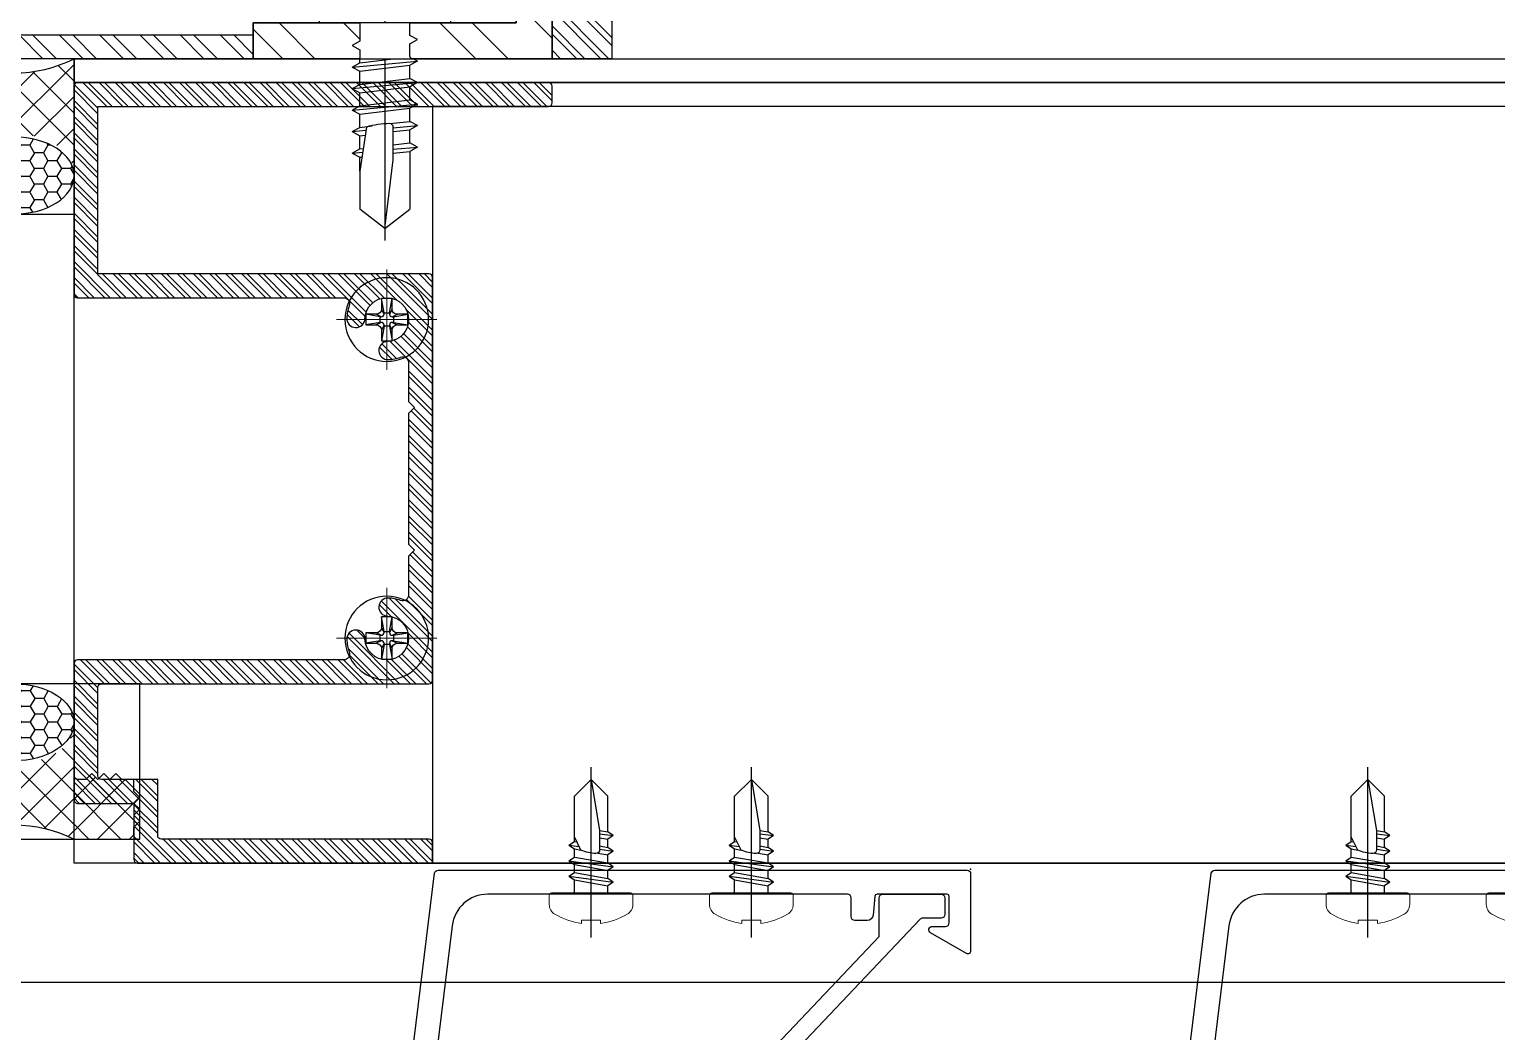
# Model space of a CAD drawing. Header units: millimetres. Extents: x -25371 to 2282244, y -90657 to 147824.
# Drawn here: x 1532550.9 to 1532673.7, y -5520.7 to -5436.8 of the extents above; entities that cross this region are included whole.
import ezdxf
from ezdxf.enums import TextEntityAlignment as Align

# ---------------------------------------------------------------- set-up
doc = ezdxf.new("R2010")
doc.units = ezdxf.units.MM
doc.set_wipeout_variables(frame=1)
doc.linetypes.add('CENTER', pattern=[50.800000000000004, 31.75, -6.35, 6.35, -6.35])
doc.linetypes.add('TA_GL_000.90000', pattern=[2.475, 0.9, -0.225, 0.225, -0.225, 0.9])
for name, color, linetype in [('000 - 0_SYM_DWG_GRIDLINE_MAIN_COLOR_251', 7, 'Continuous'), ('000 - 0_SYM_DWG_SLOPE-SYM_TEXT_COLOR_3', 7, 'Continuous'), ('000 - GRID', 7, 'CENTER'), ('000 - STRUCTURE_STEEL_ACCESORIES_MAIN_COLOR_2', 7, 'Continuous'), ('000 - STRUCTURE_STEEL_ACCESORIES_WIPEOUT_', 7, 'Continuous'), ('010 - ASPG_ACCESSORIES_HATCH_', 7, 'Continuous'), ('010 - ASPG_ACCESSORIES_MAIN_COLOR_1', 7, 'Continuous'), ('010 - ASPG_ACCESSORIES_SUB_COLOR_1', 7, 'Continuous'), ('010 - ASPG_ACCESSORIES_SUB_COLOR_2', 7, 'Continuous'), ('010 - ASPG_ACCESSORIES_SYMBOL_', 7, 'Continuous'), ('010 - ASPG_ACCESSORIES_WIPEOUT_', 7, 'Continuous'), ('010 - ASPG_EXTR_MAIN_COLOR_2', 7, 'Continuous'), ('010 - ASPG_FASTERN_MAIN_COLOR_1', 7, 'Continuous'), ('010 - ASPG_FRAMING_CUT_COLOR_4', 7, 'Continuous'), ('010 - ASPG_FRAMING_HATCH_', 7, 'Continuous'), ('010 - ASPG_FRAMING_MAIN_COLOR_2', 7, 'Continuous'), ('010 - ASPG_FRAMING_SUB_COLOR_2', 7, 'Continuous'), ('010 - ASPG_FRAMING_WIPEOUT_', 7, 'Continuous'), ('BOLT & SCREW', 7, 'Continuous')]:
    doc.layers.add(name, color=color, linetype=linetype)
doc.layers.add('010 - ASPG_EXTR_DEF_SUB', color=7, linetype='Continuous', plot=False)
doc.layers.add('010 - ASPG_FRAMING_DEF_SUB', color=7, linetype='Continuous', plot=False)
doc.layers.add('12-GRID', color=7, linetype='CENTER', lineweight=13)
doc.layers.add('SCREW', color=7, linetype='Continuous', lineweight=5)
doc.styles.add('Arial', font='arial.ttf', dxfattribs={"height": 299.9999999999999})
doc.styles.add('TA', font='', dxfattribs={"height": 4.5})
doc.styles.get('TA').set_extended_font_data('Cordia New')
pattern_1 = [(45, (68845973.91123614, -106253.6340706302), (-4.041115254481119, 4.041115254481119), []), (45, (68845976.60531414, -106253.6340706302), (-4.041115254481119, 4.041115254481119), [])]

# ---------------------------------------------------------------- blocks, each defined once
blk = doc.blocks.new('*U334')
at = {"layer": '000 - 0_SYM_DWG_GRIDLINE_MAIN_COLOR_251', "color": 7, "linetype": 'ByBlock', "ltscale": 5}
blk.add_line((2.000000000000002, 0), (-340.6666666666666, 1.914098104636336e-13), dxfattribs=at)
at = {"color": 7, "style": 'TA', "flags": 1}
blk.add_attdef('LOCATION', (5.999999999999999, -6.000000000000001), '', height=4.5, rotation=270, dxfattribs=at)
at = {"layer": '000 - 0_SYM_DWG_SLOPE-SYM_TEXT_COLOR_3', "color": 7, "style": 'Arial'}
blk.add_attdef('GRID-HEAD', text='', height=4.000000000000002, rotation=359.9999999999828, dxfattribs=at).set_placement((21.7360724679965, -8.620654419712615e-14), align=Align.MIDDLE_CENTER)
blk = doc.blocks.new('C-1-VS01_REV00_20260615-121114_LOPF_DIMS')
at = {"layer": '000 - GRID', "color": 7, "linetype": 'TA_GL_000.90000', "xscale": 75, "yscale": 75, "zscale": 75}
blk.add_blockref('*U334', (13000, 3299.999232502909), dxfattribs=at)
blk = doc.blocks.new('*U2483')
at = {"layer": '12-GRID', "color": 7, "linetype": 'CENTER'}
for p, q in [((5.684341886080801e-14, -6.200000000000029), (5.684341886080801e-14, 2.200000000000029)), ((-4.199999999999973, -2), (4.200000000000085, -2))]:
    blk.add_line(p, q, dxfattribs=at)
at = {"layer": 'BOLT & SCREW', "color": 7}
for p, q in [((-0.2288719817826677, -1.446462371730204), (-0.4418749999998197, -0.2325000000002947)), ((-0.2288719817826677, -1.542256036434869), (-0.4418749999998197, -1.116250000000048)), ((0.2288719817822642, -1.446462371730562), (0.4418749999996946, -0.2324999999999764)), ((0.2288719817822642, -1.542256036434869), (0.4418749999996946, -1.116250000000048)), ((-0.553537628269381, -1.771128018217196), (-1.767499999999847, -1.558125000000442)), ((-0.553537628269381, -2.228871981782805), (-1.767500000000483, -2.441875000000354)), ((-0.4577439635652332, -1.771128018217196), (-0.8837500000000146, -1.558125000000442)), ((-0.4577439635652332, -2.228871981782805), (-0.8837500000000146, -2.441875000000354)), ((0.4577439635647103, -1.771128018217196), (0.8837499999994917, -1.558125000000442)), ((0.4577439635647103, -2.228871981782805), (0.8837500000001283, -2.441874999999877)), ((0.5535376282692559, -1.771128018217196), (1.767500000000001, -1.558125000000124)), ((0.5535376282692559, -2.228871981782805), (1.767500000000001, -2.441874999999877)), ((-0.2288719817826677, -2.457743963565131), (-0.4418749999998197, -2.883750000000271)), ((-0.2288719817821107, -2.553537628269438), (-0.4418749999998197, -3.767500000000023)), ((0.4418749999996946, -2.883750000000271), (0.2288719817829008, -2.457743963565131)), ((0.2288719817829008, -2.553537628269438), (0.4418749999999732, -3.767500000000023))]:
    blk.add_line(p, q, dxfattribs=at)
for points in [[(-1.767500000000006, -1.558125000000442), (-0.8837500000001342, -1.558125000000442, 0.4142135623730394), (-0.4418749999998197, -1.116250000000048), (-0.4418749999998197, -0.2325000000002947), (0.4418749999996946, -0.2324999999999764), (0.4418749999996946, -1.116250000000048, 0.4142135623731505), (0.8837500000000089, -1.558125000000442), (1.76750000000012, -1.558125000000124), (1.76750000000012, -2.441874999999877), (0.8837500000000089, -2.441874999999877, 0.414213562373095), (0.4418749999996946, -2.883750000000271), (0.4418749999999732, -3.767500000000023), (-0.4418749999998197, -3.767500000000023), (-0.4418749999998197, -2.883750000000271, 0.4142135623730397), (-0.8837500000001342, -2.441875000000354), (-1.767500000000483, -2.441875000000354)], [(0.2288719817829008, -2.457743963565131, -0.414213562373095), (0.4577439635645909, -2.228871981782805), (0.5535376282692559, -2.228871981782805), (0.5535376282692559, -1.771128018217196), (0.4577439635645909, -1.771128018217196, -0.4142135623730951), (0.228871981782105, -1.542256036434869), (0.228871981782105, -1.446462371730562), (-0.2288719817826677, -1.446462371730204), (-0.2288719817826677, -1.542256036434869, -0.4142135623730951), (-0.4577439635649944, -1.771128018217196), (-0.553537628269381, -1.771128018217196), (-0.553537628269381, -2.228871981782805), (-0.4577439635649944, -2.228871981782805, -0.4142135623730951), (-0.2288719817826677, -2.457743963565131), (-0.2288719817822698, -2.553537628269438), (0.2288719817829008, -2.553537628269438)]]:
    blk.add_lwpolyline(points, format="xyb", close=True, dxfattribs=at)
blk.add_circle((5.684341886080801e-14, -2), 3.5, dxfattribs=at)
blk = doc.blocks.new('000_ASPG_TYP_FILES_20260218-010703_FRAME_EXTR_')
at = {"layer": '010 - ASPG_FRAMING_HATCH_'}
h = blk.add_hatch(dxfattribs=at)
h.set_pattern_fill('ANSI32', scale=0.1, angle=180)
h.set_pattern_definition([(225, (0, 0), (0.6735192090801866, -0.6735192090801868), []), (225, (-0.4490130000000001, 5.498823332255506e-17), (0.6735192090801866, -0.6735192090801868), [])])
edge = h.paths.add_edge_path()
edge.add_line((1.999999996740371, 15.99999999965075), (1.999999996740371, 1.999999999941792))
edge.add_line((1.999999996740371, 1.999999999941792), (39.69999999750871, 1.999999999941792))
edge.add_arc((39.69999999730499, 1.700000000040752), 0.2999999999010399, -3.891028654834372e-08, 89.99999996109239, ccw=False)
edge.add_line((39.99999999720603, 1.699999999837019), (39.99999999720603, 0.2999999996973202))
edge.add_arc((39.69999999750872, 0.2999999996973131), 0.2999999996973131, -90.00000000000142, 1.4210854715202004e-12, ccw=False)
edge.add_line((39.69999999750871, 0), (0.2999999996973202, 0))
edge.add_arc((0.2999999996973273, 0.2999999996973273), 0.2999999996973273, 180.0000000000013, 269.99999999999864, ccw=False)
edge.add_line((0, 0.2999999996973202), (0, 17.69999999989523))
edge.add_arc((0.2999999999301508, 17.70000000012806), 0.2999999999301508, 90.00000004446741, 180.0000000444674, ccw=False)
edge.add_line((0.2999999996973202, 18.00000000005821), (22.5570233851904, 18.00000000005821))
edge.add_arc((22.5570233856712, 18.50000000026317), 0.5000000002049632, 269.9999999449049, 380.2095453190142)
edge.add_arc((26.1699999981368, 19.82999999686102), 3.349999998908497, 182.0637942974167, 200.2095453254992, ccw=False)
edge.add_arc((23.58168000320438, 19.73672835517209), 0.7599999998138507, 2.0637943418387863, 182.0637943418388, ccw=False)
edge.add_arc((26.16999999910358, 19.82999999939922), 1.830000000338361, 182.0637943388468, 447.9362056470717)
edge.add_arc((26.263271644013, 22.41831999551505), 0.7600000000549151, 87.93620564125177, 267.9362056412518, ccw=False)
edge.add_arc((26.16999999863267, 19.8300000075356), 3.349999992334041, 69.79045460402187, 87.9362056313708, ccw=False)
edge.add_arc((27.49999999788272, 23.44297661244421), 0.5000000006038865, 249.7904545688332, 359.9999999442181)
edge.add_line((27.9999999984866, 23.44297661195742), (27.9999999984866, 26.67999999993481))
edge.add_line((27.9999999984866, 26.67999999993481), (28.49999999674037, 27.17999999958556))
edge.add_line((28.49999999674037, 27.17999999958556), (27.9999999984866, 27.67999999970198))
edge.add_line((27.9999999984866, 27.67999999970198), (27.9999999984866, 38.61999999982072))
edge.add_line((27.9999999984866, 38.61999999982072), (28.49999999674037, 39.11999999993714))
edge.add_line((28.49999999674037, 39.11999999993714), (27.9999999984866, 39.62000000005355))
edge.add_line((27.9999999984866, 39.62000000005355), (27.9999999984866, 42.85702338756528))
edge.add_arc((27.49999999787862, 42.85702338707262), 0.5000000006079759, 5.645408219420843e-08, 110.2095454304945)
edge.add_arc((26.16999999884449, 46.46999999186602), 3.349999992147246, 272.0637943651193, 290.20954539329375, ccw=False)
edge.add_arc((26.263271644013, 43.88168000403675), 0.7600000000258301, 92.06379435882718, 272.0637943588272, ccw=False)
edge.add_arc((26.16999999910502, 46.47000000012492), 1.830000000339747, 272.0637943528818, 537.9362056611998)
edge.add_arc((23.58168000320438, 46.56327164435061), 0.7599999998138507, 177.9362056581612, 357.9362056581612, ccw=False)
edge.add_arc((26.16999999825318, 46.47000000263876), 3.349999999025627, 159.7904546748206, 177.9362057022633, ccw=False)
edge.add_arc((22.55702338551316, 47.7999999994954), 0.500000000434755, 339.790454661877, 450.0000000369852)
edge.add_line((22.5570233851904, 48.29999999993015), (0.2999999996973202, 48.29999999993015))
edge.add_arc((0.2999999996973095, 48.59999999962746), 0.2999999996973131, 179.9999999999987, 270.00000000000205, ccw=False)
edge.add_line((0, 48.59999999962747), (0, 59.99999999994179))
edge.add_arc((0.2999999996973202, 59.99999999994179), 0.2999999996973202, 90, 180, ccw=False)
edge.add_line((0.2999999996973202, 60.29999999963911), (4.999999997438863, 60.29999999963911))
edge.add_line((4.999999997438863, 60.29999999963911), (4.999999997438863, 64.99999999959255))
edge.add_arc((5.299999997369017, 64.99999999982538), 0.2999999999301544, 90.0000000444681, 180.0000000444674, ccw=False)
edge.add_line((5.299999997136183, 65.29999999975553), (29.99999999883585, 65.29999999975553))
edge.add_line((29.99999999883585, 65.29999999975553), (29.99999999883585, 63.59999999997672))
edge.add_arc((29.69999999890567, 63.59999999974391), 0.2999999999301721, -89.99999995552861, 4.4463320136856055e-08, ccw=False)
edge.add_line((29.69999999913853, 63.29999999981374), (7.299999997485429, 63.29999999981374))
edge.add_arc((7.29999999771826, 62.99999999988358), 0.2999999999301508, 90.00000004446738, 180.0000000444674)
edge.add_line((6.999999997788109, 62.99999999965075), (6.999999997788109, 58.29999999969732))
edge.add_line((6.999999997788109, 58.29999999969732), (2.300000000162981, 58.29999999969732))
edge.add_arc((2.299999998300336, 57.99999999813735), 0.3000000015599653, 89.99999964426098, 179.999999644261)
edge.add_line((1.999999996740371, 58), (1.999999996740371, 50.60000000003492))
edge.add_arc((2.299999998533172, 50.60000000166475), 0.3000000017928013, 180.000000311273, 270.0000003112706)
edge.add_line((2.300000000162981, 50.29999999987194), (29.69999999913853, 50.29999999987194))
edge.add_arc((29.6999999989348, 49.9999999999709), 0.299999999901047, -3.890897914970992e-08, 89.99999996109108, ccw=False)
edge.add_line((29.99999999883585, 49.99999999976717), (29.99999999883585, 26.67999999993481))
edge.add_line((29.99999999883585, 26.67999999993481), (29.99999999883585, 16.29999999981374))
edge.add_arc((29.6999999989057, 16.2999999995809), 0.2999999999301508, -89.99999995553259, 4.446741286301403e-08, ccw=False)
edge.add_line((29.69999999913853, 15.99999999965075), (1.999999996740371, 15.99999999965075))
at = {"layer": '010 - ASPG_FRAMING_CUT_COLOR_4', "color": 7}
blk.add_lwpolyline([(1.999999996740371, 15.99999999965075), (1.999999996740371, 1.999999999941792), (39.69999999750871, 1.999999999941792, -0.4142135623731089), (39.99999999720603, 1.699999999837019), (39.99999999720603, 0.2999999996973202, -0.4142135623731089), (39.69999999750871, 0), (0.2999999996973202, 0, -0.4142135623730811), (0, 0.2999999996973202), (0, 17.69999999989523, -0.4142135623730951), (0.2999999996973202, 18.00000000005821), (22.5570233851904, 18.00000000005821, 0.5217296884731124), (23.02624112786725, 18.67272727261297, -0.07934163687482358), (22.82217297761235, 19.70935906958766, -1), (24.34118702879641, 19.76409764075652, 2.296345716993233), (26.23590235819574, 21.65881296969019, -1), (26.29064092983026, 23.17782702133991, -0.0793416368716021), (27.32727272447664, 22.9737588702119, 0.5217296884801942), (27.9999999984866, 23.44297661195742), (27.9999999984866, 26.67999999993481), (28.49999999674037, 27.17999999958556), (27.9999999984866, 27.67999999970198), (27.9999999984866, 38.61999999982072), (28.49999999674037, 39.11999999993714), (27.9999999984866, 39.62000000005355), (27.9999999984866, 42.85702338756528, 0.5217296884727316), (27.32727272447664, 43.3262411293108, -0.07934163687522733), (26.29064092983026, 43.122172978241, -1), (26.23590235819574, 44.64118702983251, 2.296345716995783), (24.34118702879641, 46.53590235876618, -1), (22.82217297761235, 46.59064092993503, -0.07934163687201433), (23.02624112786725, 47.62727272690972, 0.5217296884786579), (22.5570233851904, 48.29999999993015), (0.2999999996973202, 48.29999999993015, -0.4142135623731158), (0, 48.59999999962747), (0, 59.99999999994179, -0.414213562373095), (0.2999999996973202, 60.29999999963911), (4.999999997438863, 60.29999999963911), (4.999999997438863, 64.99999999959255, -0.4142135623730879), (5.299999997136183, 65.29999999975553), (29.99999999883585, 65.29999999975553), (29.99999999883585, 63.59999999997672, -0.4142135623730533), (29.69999999913853, 63.29999999981374), (7.299999997485429, 63.29999999981374, 0.4142135623730949), (6.999999997788109, 62.99999999965075), (6.999999997788109, 58.29999999969732), (2.300000000162981, 58.29999999969732, 0.4142135623730948), (1.999999996740371, 58), (1.999999996740371, 50.60000000003492, 0.4142135623730845), (2.300000000162981, 50.29999999987194), (29.69999999913853, 50.29999999987194, -0.4142135623730951), (29.99999999883585, 49.99999999976717), (29.99999999883585, 26.67999999993481), (29.99999999883585, 16.29999999981374, -0.4142135623730951), (29.69999999913853, 15.99999999965075)], format="xyb", close=True, dxfattribs=at)
at = {"color": 7}
for p in [(26.16999999736436, 48.46999999973923), (26.16999999736436, 21.82999999966705)]:
    blk.add_blockref('*U2483', p, dxfattribs=at)
blk = doc.blocks.new('000_ASPG_TYP_FILES_FRAMING_EXTR_BREAKLINE_TYPE_2')
at = {"layer": '010 - ASPG_FRAMING_HATCH_', "transparency": 33554585}
h = blk.add_hatch(dxfattribs=at)
h.set_pattern_fill('ANSI32', scale=0.25)
h.set_pattern_definition([(45, (0, 0), (-1.683798022700467, 1.683798022700467), []), (45, (1.1225325, 0), (-1.683798022700467, 1.683798022700467), [])])
h.paths.add_polyline_path([(131.0000000002328, 91.00000000058208, 0.4142135623730951), (132.0000000003492, 90.00000000046566), (140.0000000002328, 90.00000000046566, 0.4142135623730951), (141.0000000002328, 91.00000000046566), (141.0000000002328, 100.0000000004657), (2.000000000465661, 100.0000000004657), (2.000000000465661, 125.0000000004657), (4.656612873077393e-10, 125.0000000004657), (4.656612873077393e-10, 99.00000000046566, 0.4142135623730951), (1.000000000465661, 98.00000000046566), (63.00000000023283, 98.00000000046566, -0.414213562373093), (64.00000000023283, 97.00000000046566), (64.00000000023277, 3, -0.4142135623730951), (63.00000000023277, 2), (4.655476004700176e-10, 2), (-5.684341886080801e-14, 0), (141.0000000002328, -6.05359673500061e-09), (141.0000000002328, 8.99999999650754, 0.4142135623730951), (140.0000000002328, 9.99999999650754), (132.0000000003492, 9.99999999650754, 0.4142135623730951), (131.0000000002328, 8.999999996391125), (131.0000000002328, 3, -0.4142135623730951), (130.0000000002328, 2), (67.00000000034919, 2, -0.4142135623730951), (66.00000000023277, 3.000000000116415), (66.00000000023283, 97.00000000034925, -0.4142135623730951), (67.00000000034925, 98.00000000046566), (130.0000000002328, 98.00000000046566, -0.414213562373095), (131.0000000002328, 97.00000000046566)])
h.paths.add_polyline_path([(133.0000000002328, 92.00000000372529), (133.0000000002328, 98.00000000046566), (139.0000000004657, 98.00000000046566), (139.0000000004657, 92.00000000372529)], flags=16)
h.paths.add_polyline_path([(133.0000000002328, 7.999999996740371), (139.0000000004656, 7.999999996740371), (139.0000000004656, 2), (133.0000000002328, 2)], flags=16)
at = {"layer": '010 - ASPG_FRAMING_HATCH_'}
h = blk.add_hatch(dxfattribs=at)
h.set_pattern_fill('ANSI37', scale=0.5954980955866349, angle=-90.00000000000001)
h.set_pattern_definition([(314.9999999999999, (1257419.492862034, -519971.6224064051), (1.336931354494228, 1.336931354494224), []), (44.99999999999984, (1257419.492862034, -519971.6224064051), (-1.336931354494223, 1.336931354494228), [])])
edge = h.paths.add_edge_path()
edge.add_ellipse((57.77220869682924, 105.0000000013979), major_axis=(-3.509070088518285e-14, -4.999999999272404), ratio=0.6444816938462435, start_angle=0, end_angle=180)
edge.add_line((57.7722086968293, 110.0000000004666), (62.00000000013239, 110.0000000004666))
edge.add_arc((62.00000000012511, 110.3000000005204), 0.3000000000538421, -89.99999999861039, -1.389609784768862e-09)
edge.add_line((62.30000000017895, 110.3000000005131), (62.30000000017895, 111.0000000004666))
edge.add_line((62.30000000017895, 111.0000000004666), (61.80000000017895, 111.5000000006994))
edge.add_line((61.80000000017895, 111.5000000006994), (62.30000000017895, 112.0000000004666))
edge.add_line((62.3000000001789, 112.0000000004666), (61.8000000001789, 112.5000000006994))
edge.add_line((61.8000000001789, 112.5000000006994), (62.3000000001789, 113.0000000004666))
edge.add_line((62.3000000001789, 113.0000000004666), (61.8000000001789, 113.5000000004666))
edge.add_line((61.8000000001789, 113.5000000004666), (62.3000000001789, 114.0000000004666))
edge.add_line((62.3000000001789, 114.0000000004666), (62.3000000001789, 115.0000000004666))
edge.add_line((62.3000000001789, 115.0000000004666), (63.30000000006248, 115.0000000004666))
edge.add_line((63.30000000006248, 115.0000000004666), (63.80000000006248, 115.5000000004666))
edge.add_line((63.80000000006248, 115.5000000004666), (64.30000000006248, 115.0000000004666))
edge.add_line((64.30000000006248, 115.0000000004666), (64.80000000006248, 115.5000000004666))
edge.add_line((64.80000000006248, 115.5000000004666), (65.30000000006248, 115.0000000004666))
edge.add_line((65.30000000006248, 115.0000000004666), (65.80000000006248, 115.5000000004666))
edge.add_line((65.80000000006248, 115.5000000004666), (66.3000000001789, 115.0000000004666))
edge.add_line((66.3000000001789, 115.0000000004666), (67.00000000013233, 115.0000000004666))
edge.add_arc((67.00000000009595, 115.3000000004331), 0.2999999999665306, -89.99999999305201, 1.528565674358258e-08)
edge.add_line((67.30000000006248, 115.3000000005131), (67.30017822621585, 110.0000000004666))
edge.add_arc((77.20009572428614, 105.0000000011651), 11.09091368921486, 153.2037265686182, 206.7962734313818)
edge.add_line((67.30017822621585, 100.0000000018636), (57.77220869682924, 100.0000000018636))
h = blk.add_hatch(dxfattribs=at)
h.set_pattern_fill('ANSI37', scale=0.5954980955866349, angle=-90.00000000000001)
h.set_pattern_definition([(314.9999999999999, (1257419.192862035, -519973.9224064052), (1.336931354494228, 1.336931354494224), []), (44.99999999999984, (1257419.192862035, -519973.9224064052), (-1.336931354494223, 1.336931354494228), [])])
edge = h.paths.add_edge_path()
edge.add_ellipse((11.52796953045714, 105.0000000013979), major_axis=(-3.510345640540481e-14, -4.999999999272404), ratio=0.6444816938462435, start_angle=180, end_angle=360, ccw=False)
edge.add_line((11.52796953045714, 110.0000000004666), (2.000000001098726, 110.0000000004666))
edge.add_arc((-7.899917496811156, 105.0000000013979), 11.09091368915029, -26.79627343179601, 26.796273430967574, ccw=False)
edge.add_line((2.000000001070532, 100.0000000018636), (11.52796953042895, 100.0000000018636))
h = blk.add_hatch(dxfattribs=at)
h.set_pattern_fill('HONEY', scale=0.238199238234654, angle=-90.00000000000001)
h.set_pattern_definition([(270, (1257419.442484037, -519993.9224064052), (0.6549599250656583, -1.134423872092541), [0.7562825813950264, -1.512565162790053]), (29.99999999999978, (1257419.442484037, -519993.9224064052), (0.6549599293588203, 1.134423869613882), [0.7562825813950257, -1.512565162790051]), (329.9999999999998, (1257419.442484037, -519993.9224064052), (1.309919854424478, -2.478657937293614e-09), [-1.512565162790051, 0.7562825813950254])])
edge = h.paths.add_edge_path()
edge.add_ellipse((11.77759153230824, 105.0000000014043), major_axis=(-3.509070088518285e-14, -4.999999999272404), ratio=0.6444816938462435, start_angle=0, end_angle=360, ccw=False)
h = blk.add_hatch(dxfattribs=at)
h.set_pattern_fill('HONEY', scale=0.238199238234654, angle=-90.00000000000001)
h.set_pattern_definition([(270, (1257419.243240032, -519991.6224064051), (0.6549599250656583, -1.134423872092541), [0.7562825813950264, -1.512565162790053]), (29.99999999999978, (1257419.243240032, -519991.6224064051), (0.6549599293588203, 1.134423869613882), [0.7562825813950257, -1.512565162790051]), (329.9999999999998, (1257419.243240032, -519991.6224064051), (1.309919854424478, -2.478657937293614e-09), [-1.512565162790051, 0.7562825813950254])])
edge = h.paths.add_edge_path()
edge.add_ellipse((57.5225866949782, 105.0000000013979), major_axis=(-3.509070088518285e-14, -4.999999999272404), ratio=0.6444816938462435, start_angle=0, end_angle=360)
at = {"layer": '010 - ASPG_FRAMING_CUT_COLOR_4', "color": 7}
blk.add_lwpolyline([(4.656612873077393e-10, 99.00000000046566), (4.656612873077393e-10, 125.0000000004657), (2.000000000465661, 125.0000000004657), (2.000000000465661, 100.0000000004657)], dxfattribs=at)
at = {"layer": '010 - ASPG_FRAMING_DEF_SUB', "color": 7, "transparency": 33554457}
for points in [[(54.30017822621591, 100.0000000018636), (67.30017822621585, 100.0000000018636), (67.30017822621585, 115.5000000004666), (54.30017822621585, 115.5000000004666)], [(2.000000001070532, 100.0000000018636), (15.00000000107053, 100.0000000018699), (15.00000000107053, 110.0000000006767), (2.000000001070532, 110.0000000006703)]]:
    blk.add_lwpolyline(points, close=True, dxfattribs=at)
at = {"layer": '010 - ASPG_FRAMING_SUB_COLOR_2', "color": 7}
for points in [[(57.5225866949782, 100.0000000018636), (67.30017822621585, 100.0000000018636, -0.2381992382621886), (67.30017822621585, 110.0000000004666), (67.30000000006248, 115.3000000005131, -0.4142135624157165), (67.00000000013233, 115.0000000004666), (66.3000000001789, 115.0000000004666), (65.80000000006248, 115.5000000004666), (65.30000000006248, 115.0000000004666), (64.80000000006248, 115.5000000004666), (64.30000000006248, 115.0000000004666), (63.80000000006248, 115.5000000004666), (63.30000000006248, 115.0000000004666), (62.3000000001789, 115.0000000004666), (62.3000000001789, 114.0000000004666), (61.8000000001789, 113.5000000004666), (62.3000000001789, 113.0000000004666), (61.8000000001789, 112.5000000006994), (62.3000000001789, 112.0000000004666), (61.80000000017895, 111.5000000006994), (62.30000000017895, 111.0000000004666), (62.30000000017895, 110.3000000005131, -0.414213562358888), (62.00000000013239, 110.0000000004666), (57.5225866949782, 110.0000000004666)], [(11.77759153219182, 100.0000000018699), (2.000000001070532, 100.0000000018636, 0.2381992382621886), (2.000000001070532, 110.0000000004666), (11.77759153219182, 110.0000000004729)]]:
    blk.add_lwpolyline(points, format="xyb", dxfattribs=at)
at = {"layer": '010 - ASPG_FRAMING_SUB_COLOR_2', "color": 7, "extrusion": (0, 0, -1)}
blk.add_ellipse((11.77759153230824, 105.0000000014043), major_axis=(-3.509070088518285e-14, -4.999999999272404), ratio=0.6444816938462435, dxfattribs=at)
at = {"layer": '010 - ASPG_FRAMING_SUB_COLOR_2', "color": 7}
blk.add_ellipse((57.5225866949782, 105.0000000013979), major_axis=(-3.509070088518285e-14, -4.999999999272404), ratio=0.6444816938462435, dxfattribs=at)
blk = doc.blocks.new('PZG35-9D5')
at = {"layer": '010 - ASPG_FASTERN_MAIN_COLOR_1', "color": 7}
for p, q in [((1.4210854715202e-14, 3.733653355866409), (1.4210854715202e-14, -10.53404386090006)), ((-1.399999999999963, 2.842170943040401e-14), (-1.399999999999963, -1.090192378864657)), ((1.399999999999991, 0), (1.399999999999991, -0.5901923788647139)), ((-1.850000000000009, -1.399999999999977), (1.850000000000037, -0.8999999999999773)), ((-1.850000000000009, -1.399999999999977), (-1.399999999999963, -1.090192378864685)), ((-1.399999999999963, -1.090192378864685), (1.399999999999991, -0.5901923788646855)), ((-1.399999999999963, -1.709807621135297), (1.399999999999991, -1.209807621135297)), ((1.850000000000037, -0.8999999999999773), (1.399999999999991, -0.5901923788646855)), ((1.850000000000037, -0.8999999999999773), (1.399999999999991, -1.209807621135297)), ((1.399999999999991, -1.209807621135269), (1.399999999999991, -1.890192378864725)), ((-1.850000000000009, -1.399999999999977), (-1.399999999999963, -1.709807621135297)), ((-1.850000000000009, -2.699999999999989), (1.850000000000037, -2.199999999999989)), ((-1.850000000000009, -2.699999999999989), (-1.399999999999963, -2.390192378864697)), ((-1.399999999999963, -1.709807621135269), (-1.399999999999963, -2.390192378864697)), ((-1.399999999999963, -2.390192378864697), (1.399999999999991, -1.890192378864697)), ((1.850000000000037, -2.199999999999989), (1.399999999999991, -1.890192378864697)), ((1.850000000000037, -2.199999999999989), (1.399999999999991, -2.509807621135309)), ((-1.850000000000009, -2.699999999999989), (-1.399999999999963, -3.009807621135309)), ((-1.399999999999963, -3.009807621135309), (1.399999999999991, -2.509807621135309)), ((-1.399999999999963, -3.009807621135309), (-1.399999999999963, -3.690192378864708)), ((-1.399999999999963, -3.690192378864708), (-0.8446989986695002, -3.591031485769975)), ((0.5619885887190463, -3.339837273736322), (1.399999999999991, -3.190192378864708)), ((0.7141825614195483, -3.653488843051434), (1.850000000000037, -3.5)), ((1.399999999999991, -2.50980762113528), (1.399999999999991, -3.190192378864708)), ((1.850000000000037, -3.5), (1.399999999999991, -3.190192378864708)), ((1.850000000000037, -3.5), (1.399999999999991, -3.80980762113532)), ((-1.850000000000009, -4), (-1.399999999999963, -3.690192378864708)), ((-1.850000000000009, -4), (-0.9911470940920566, -3.883938796498938)), ((-1.850000000000009, -4), (-1.399999999999963, -4.30980762113532)), ((-1.399999999999963, -4.30980762113532), (-1.184865735341859, -4.271390788160659)), ((-1.399999999999963, -4.309807621135349), (-1.399999999999963, -8.099999999999966)), ((0.7141825614195483, -3.932275020881832), (1.399999999999991, -3.80980762113532)), ((0.7141825614195483, -4.612659778611231), (1.399999999999991, -4.49019237886472)), ((0.7141825614195483, -4.953488843051389), (1.850000000000037, -4.800000000000011)), ((1.399999999999991, -3.809807621135349), (1.399999999999991, -4.490192378864691)), ((1.850000000000037, -4.800000000000011), (1.399999999999991, -4.49019237886472)), ((1.850000000000037, -4.800000000000011), (1.399999999999991, -5.109807621135332)), ((0.7141825614195483, -5.232275020881843), (1.399999999999991, -5.109807621135332)), ((1.399999999999991, -5.109807621135332), (1.399999999999991, -8.099999999999966)), ((1.4210854715202e-14, -9.5), (-1.399999999999963, -8.099999999999966)), ((1.4210854715202e-14, -9.5), (1.399999999999991, -8.099999999999966))]:
    blk.add_line(p, q, dxfattribs=at)
blk.add_lwpolyline([(1.4210854715202e-14, -9.5), (0.7141825614195483, -5.232275020881843), (0.7141825614195483, -3.600899293750615, 0.4176573264866609), (0.4106596181599826, -3.300919979679151, 0.1081021898226624), (-0.8446989986694433, -3.591031485769975), (-1.399999999999991, -4.701675652739141)], format="xyb", dxfattribs=at)
blk = doc.blocks.new('*U2484')
at = {"layer": 'SCREW', "color": 7}
blk.add_lwpolyline([(3.026373332565058, 1.780836269555209, 0.09905967801670053), (0.7999999999999687, 2.546427498927414), (0.7999999999999687, 2.274284095813357), (-0.800000000000054, 2.274284095813357), (-0.800000000000054, 2.546427498927414, 0.09905967801670058), (-3.026373332565143, 1.780836269555209, 0.2665876613401604), (-3.500000000000043, 0.9556546004010897), (-3.500000000000043, 0.1999999999999886, 0.4142135623730938), (-3.300000000000054, 0), (3.299999999999997, 0, 0.4142135623731049), (3.499999999999986, 0.1999999999999886), (3.499999999999957, 0.9556546004010897, 0.2665876613401604)], format="xyb", close=True, dxfattribs=at)
blk.add_blockref('PZG35-9D5', (-1.4210854715202e-14, 0), dxfattribs=at)
blk = doc.blocks.new('*U2491')
at = {"color": 7}
blk.add_point((0, 0), dxfattribs=at)
at = {"layer": '010 - ASPG_ACCESSORIES_MAIN_COLOR_1', "color": 7}
blk.add_lwpolyline([(9.938031048281118, -42.27776159492242), (4.866356541635469, -0.8481197821154633, 0.3641755342157969), (4.570876519894227, -0.5999999995172398), (-39.69999999902211, -0.5999999995172398, 0.4142135623731156), (-39.99999999883585, -0.8999999995638059), (-39.99999999883585, -7.366962144914214, 0.5773502691897371), (-39.65044321701862, -7.568778847059366), (-36.64260295056738, -5.832201459393036, 0.7673269879794871), (-36.78520590183325, -5.299999999645297), (-37.89999999874271, -5.299999999645297, -0.4142135623735732), (-38.19999999902211, -4.999999999656938), (-38.19999999902211, -2.799999999587089, -0.4142135623730951), (-37.99999999883585, -2.59999999951724), (-32.18326623388566, -2.59999999951724, -0.3888787318530097), (-31.98402729420923, -2.782568851142787), (-31.8474567013327, -4.343577870872468, 0.3888787318530089), (-31.34935935237445, -4.799999999528882), (-30.29999999911524, -4.799999999528882, 0.4142135623732408), (-29.99999999883585, -4.499999999540523), (-29.99999999883585, -2.899999999505599, -0.4142135623731785), (-29.69999999902211, -2.59999999951724), (0.4107479506637901, -2.59999999951724, -0.3789692262628873), (3.38851808081381, -5.235465979035143), (7.952927200356498, -42.5207682372482, 0.4465929586642906)], format="xyb", dxfattribs=at)
at = {"layer": '010 - ASPG_EXTR_DEF_SUB', "color": 7}
blk.add_point((-39.99999999883585, -0.4999999995172402), dxfattribs=at)
at = {"layer": '010 - ASPG_EXTR_MAIN_COLOR_2', "color": 7}
blk.add_lwpolyline([(-17.14292736421339, -22.16859813180672), (-32.34153279638849, -6.131750148785431), (-32.34153279638849, -2.899999981694054, 0.4143115081626392), (-32.64163311407901, -2.59999999951724), (-37.54163311352022, -2.59999999951724, 0.4141156188887998), (-37.84153278893791, -2.899999981635847), (-37.84153278893791, -4.299999988411218, 0.4142135623731781), (-37.54153279098682, -4.599999986478724), (-35.98884801496752, -4.599999986478724, -0.205894629290155), (-35.77110154624097, -4.693635078269653), (33.22969053988345, -77.49999999954052)], format="xyb", dxfattribs=at)
at = {"layer": 'SCREW', "color": 7, "rotation": 180}
for p in [(-21.64901723782532, -2.499999999924694), (-8.237076249206439, -2.499999999924694)]:
    blk.add_blockref('*U2484', p, dxfattribs=at)
blk = doc.blocks.new('*U2157')
at = {"color": 7}
blk.add_wipeout([(1440.0000000029759, 4.000000001546823), (60.00000000297587, 4), (60.00000000297587, 69.30000000000041), (1440.0000000029759, 69.300000001547)], dxfattribs=at).dxf.layer = '010 - ASPG_FRAMING_WIPEOUT_'
at = {"layer": '010 - ASPG_FRAMING_MAIN_COLOR_2', "color": 7}
blk.add_lwpolyline([(1410.00000000414, 69.30000000154669), (90.00000000181171, 69.3), (90.00000000181171, 6), (1410.00000000414, 6.000000001546674)], close=True, dxfattribs=at)
at = {"layer": '010 - ASPG_FRAMING_SUB_COLOR_2', "color": 7}
for points in [[(1440.000000002976, 4.000000001546674), (60.00000000297587, 4), (60.00000000297587, 69.3), (1440.000000002976, 69.30000000154669)], [(60.00000000297587, 2.000000000715772), (60.00000000297587, 4), (1440.000000002976, 4.000000001546674), (1440.000000002976, 2.000000002262446)]]:
    blk.add_lwpolyline(points, close=True, dxfattribs=at)
at = {"color": 7, "xscale": -1, "rotation": 180}
for p in [(1339.972893164377, 69.3), (1404.972893164377, 69.3)]:
    blk.add_blockref('*U2491', p, dxfattribs=at)
at = {"color": 7, "rotation": 89.99999999999999}
blk.add_blockref('000_ASPG_TYP_FILES_FRAMING_EXTR_BREAKLINE_TYPE_2', (1550, 1.796728099634493e-09), dxfattribs=at)
at = {"color": 7, "xscale": -1}
blk.add_blockref('000_ASPG_TYP_FILES_20260218-010703_FRAME_EXTR_', (1440.000000002976, 4.000000001546674), dxfattribs=at)
blk = doc.blocks.new('C-1-VS01_REV00_20260616-005436_LOPF_ASPG')
at = {"color": 7, "rotation": 180}
blk.add_blockref('*U2157', (8560, 3379.300000001444), dxfattribs=at)
blk = doc.blocks.new('*U2372')
at = {"layer": '010 - ASPG_ACCESSORIES_SUB_COLOR_2', "color": 7}
for p, q in [((-2.084999999999127, -1.547816335794778), (-2.084999999999127, 0)), ((2.084999999999013, -1.047816335789321), (2.084999999999127, 0)), ((-2.084999999999127, -1.547816335789321), (2.084999999999127, -1.047816335789321)), ((2.729999999999563, -1.399999999995998), (2.084999999999127, -1.047816335789321)), ((-2.729999999999563, -1.899999999995998), (2.729999999999563, -1.399999999995998)), ((-2.729999999999563, -1.899999999995998), (-2.084999999999127, -1.547816335789321)), ((-2.729999999999563, -1.899999999995998), (-2.084999999999127, -2.252183664200857)), ((-2.084999999999127, -2.252183664200857), (2.084999999999127, -1.752183664200857)), ((-2.084999999999013, -3.347816335790412), (-2.084999999999127, -2.252183664206314)), ((2.729999999999563, -1.399999999995998), (2.084999999999127, -1.752183664200857)), ((2.084999999999013, -2.847816335790412), (2.0849999999989, -1.752183664201084)), ((-2.729999999999563, -3.69999999999709), (2.729999999999563, -3.19999999999709)), ((-2.729999999999563, -3.69999999999709), (-2.084999999999127, -3.347816335790412)), ((-2.084999999999127, -3.347816335790412), (2.084999999999127, -2.847816335790412)), ((-2.084999999999127, -4.052183664201948), (2.084999999999127, -3.552183664201948)), ((2.729999999999563, -3.19999999999709), (2.084999999999127, -2.847816335790412)), ((2.729999999999563, -3.19999999999709), (2.084999999999127, -3.552183664201948)), ((2.084999999999241, -4.647816335791504), (2.084999999999241, -3.552183664201948)), ((-2.729999999999563, -3.69999999999709), (-2.084999999999127, -4.052183664201948)), ((-2.0849999999989, -5.147816335791504), (-2.084999999999013, -4.052183664201948)), ((-2.084999999999127, -5.147816335791504), (2.084999999999127, -4.647816335791504)), ((-2.084999999999127, -5.147816335791504), (2.084999999999127, -4.647816335791504)), ((2.729999999999563, -4.999999999998181), (2.084999999999127, -4.647816335791504)), ((2.729999999999563, -4.999999999998181), (2.084999999999127, -4.647816335791504)), ((-2.729999999999563, -5.499999999998181), (2.729999999999563, -4.999999999998181)), ((-2.729999999999563, -5.499999999998181), (2.729999999999563, -4.999999999998181)), ((-2.729999999999563, -5.499999999998181), (-2.084999999999127, -5.147816335791504)), ((-2.729999999999563, -5.499999999998181), (-2.084999999999127, -5.147816335791504)), ((-2.729999999999563, -5.499999999998181), (-2.084999999999127, -5.852183664203039)), ((-2.729999999999563, -5.499999999998181), (-2.084999999999127, -5.852183664203039)), ((-2.084999999999127, -5.852183664203039), (2.084999999999127, -5.352183664203039)), ((-2.084999999999127, -5.852183664203039), (2.084999999999127, -5.352183664203039)), ((-2.084999999999127, -6.947816335792595), (-2.0849999999989, -5.852183664203039)), ((-2.084999999999127, -6.947816335792595), (-2.084999999999127, -5.852183664203039)), ((2.729999999999563, -4.999999999998181), (2.084999999999127, -5.352183664203039)), ((2.729999999999563, -4.999999999998181), (2.084999999999127, -5.352183664203039)), ((2.084999999999127, -6.447816335792595), (2.084999999999127, -5.352183664203039)), ((2.084999999999127, -6.447816335792595), (2.084999999999241, -5.352183664203039)), ((-2.729999999999563, -7.299999999999272), (2.729999999999563, -6.799999999999272)), ((-2.729999999999563, -7.299999999999272), (-2.084999999999127, -6.947816335792595)), ((-2.729999999999563, -7.299999999999272), (-2.084999999999127, -7.652183664204131)), ((-2.084999999999127, -6.947816335792595), (2.084999999999127, -6.447816335792595)), ((-2.084999999999127, -7.652183664204131), (2.084999999999127, -7.152183664204131)), ((2.729999999999563, -6.799999999999272), (2.084999999999127, -6.447816335792595)), ((2.729999999999563, -6.799999999999272), (2.084999999999127, -7.152183664204131)), ((2.084999999999127, -8.247816335793686), (2.084999999999127, -7.152183664204131)), ((-2.084999999999127, -8.747816335793686), (-2.084999999999127, -7.652183664204131)), ((0.4333070988686814, -8.43729858455481), (2.084999999999127, -8.247816335793686)), ((2.729999999999563, -8.599999999998545), (2.084999999999127, -8.247816335793686)), ((-2.729999999999563, -9.099999999998545), (-2.084999999999127, -8.747816335793686)), ((-2.729999999999563, -9.099999999998545), (-1.568355612604137, -8.982641209644498)), ((-2.729999999999563, -9.099999999998545), (-2.084999999999127, -9.452183664205222)), ((-2.084999999999127, -8.747816335793686), (-1.064489079482883, -8.605286877620529)), ((-2.084999999999127, -9.452183664205222), (-1.629698446698967, -9.388594061787444)), ((-2.084999999999127, -10.54781633579296), (-2.084999999999127, -9.452183664205222)), ((0.7141825614198751, -8.775605983184505), (2.729999999999563, -8.599999999998545)), ((0.7141825614198751, -9.102437496409038), (2.084999999999127, -8.952183664205222)), ((2.729999999999563, -8.599999999998545), (2.084999999999127, -8.952183664205222)), ((2.084999999999127, -10.04781633579296), (2.084999999999127, -8.952183664205222)), ((-2.729999999999563, -10.89999999999964), (-2.084999999999127, -10.54781633579296)), ((-2.729999999999563, -10.89999999999964), (-1.844567201240352, -10.81054635710279)), ((-2.729999999999563, -10.89999999999964), (-2.084999999999127, -11.25218366420449)), ((-2.084999999999127, -10.54781633579296), (-1.798826981090315, -10.50784803706301)), ((0.7141825614198751, -10.20507654483481), (2.084999999999127, -10.04781633579296)), ((0.7141825614198751, -10.57560598318378), (2.729999999999563, -10.39999999999964)), ((0.7141825614198751, -10.90243749640831), (2.084999999999127, -10.75218366420449)), ((2.729999999999563, -10.39999999999964), (2.084999999999127, -10.04781633579296)), ((2.729999999999563, -10.39999999999964), (2.084999999999127, -10.75218366420449)), ((2.084999999999127, -10.75218366420449), (2.084999999999127, -15.59999999999854)), ((-2.084999999999127, -11.25218366420449), (-1.907557413303948, -11.22740118002912)), ((-2.084999999999127, -12.40167565273805), (-2.084999999999127, -11.25218366420449)), ((-2.084999999999127, -12.40167565273805), (-2.084999999999127, -15.59999999999854)), ((0, -17.19999999999891), (-2.084999999999127, -15.59999999999854)), ((0, -17.19999999999891), (2.084999999999127, -15.59999999999854))]:
    blk.add_line(p, q, dxfattribs=at)
blk.add_lwpolyline([(0, -17.19999999999891), (0.7141825614198751, -11.45704931750151), (0.7141825614198751, -8.736688384093213, 0.4176573264866609), (0.4106596181591158, -8.436709070021607, 0.07099332720072511), (-1.529698998669119, -8.726820576112004), (-2.084999999999127, -12.40167565273805)], format="xyb", dxfattribs=at)
at = {"layer": '010 - ASPG_ACCESSORIES_SYMBOL_', "color": 7, "linetype": 'CENTER'}
blk.add_line((0, 6.142561988594025), (0, -18.19999999999891), dxfattribs=at)
at = {"layer": '010 - ASPG_FASTERN_MAIN_COLOR_1', "color": 7}
for p, q in [((-4.170000000000073, 5.049999999999272), (-4.170000000000073, 1.200000000000728)), ((3.127500000000509, 5.450000000000728), (-3.127500000000509, 5.450000000000728)), ((-2.084999999999127, 5.049999999999272), (-2.084999999999127, 1.200000000000728)), ((2.084999999999127, 5.049999999999272), (2.084999999999127, 1.200000000000728)), ((4.170000000000073, 5.049999999999272), (4.170000000000073, 1.200000000000728)), ((-5.5, 0.5499999999992724), (-5.5, 0)), ((5.5, 0), (-5.5, 0)), ((-5.200000000000728, 0.8500000000003638), (-4.170000000000073, 1.200000000000728)), ((5.200000000000728, 0.8500000000003638), (-5.200000000000728, 0.8500000000003638)), ((4.170000000000073, 1.200000000000728), (-4.170000000000073, 1.200000000000728)), ((-2.57630675031578, 0.8500000000003638), (-2.084999999999127, 1.200000000000728)), ((2.44630675031658, 0.8500000000003638), (2.084999999999127, 1.200000000000728)), ((5.200000000000728, 0.8500000000003638), (4.170000000000073, 1.200000000000728)), ((5.5, 0.5499999999992724), (5.5, 0))]:
    blk.add_line(p, q, dxfattribs=at)
for centre, radius, start, end in [((-3.127500000000509, 3.891492187500262), 1.55850781249987, 48.01707852331997, 131.98292147668), ((0, -0.1840312499989523), 5.634031249999114, 68.2799117114248, 111.7200882885752), ((3.127500000000509, 3.891492187500262), 1.558507812499965, 48.01707852331997, 131.98292147668), ((-5.200000000000728, 0.5499999999992724), 0.3, 90, 180), ((5.200000000000728, 0.5499999999992724), 0.3, 0, 90)]:
    blk.add_arc(centre, radius, start, end, dxfattribs=at)
blk = doc.blocks.new('010 - ASPG_ACCESSORIES_BRACKET_FOR_FRAME_TYPE-1_CUT-VIEW')
at = {"color": 7}
blk.add_wipeout([(4.656612873077393e-10, 25.00000000008731), (4.656612873077393e-10, 1.8189894035458565e-12), (40, 1.8189894035458565e-12), (40, 3.000000000153044), (3.0000000003213074, 3.000000000153044), (3.0000000003213074, 25.00000000008731)], dxfattribs=at).dxf.layer = '010 - ASPG_ACCESSORIES_WIPEOUT_'
at = {"layer": '010 - ASPG_ACCESSORIES_HATCH_'}
h = blk.add_hatch(dxfattribs=at)
h.set_pattern_fill('ANSI32', scale=0.03)
h.set_pattern_definition(pattern_1)
h.paths.add_polyline_path([(1.452183664310724, 16.08500000019558), (1.100000000093132, 16.73000000005413), (0.7478163363412023, 16.08500000019558), (4.656612873077393e-10, 16.08500000019558), (4.656612873077393e-10, 25.00000000008731), (3.000000000465661, 25.00000000008731), (2.9848025678657, 16.08500000019558)])
h = blk.add_hatch(dxfattribs=at)
h.set_pattern_fill('ANSI32', scale=0.03)
h.set_pattern_definition(pattern_1)
h.paths.add_polyline_path([(4.656612873077393e-10, 0), (4.656612873077393e-10, 11.78062006374239), (0.1825785292312503, 11.91500000003725), (1.247816335875541, 11.91500000003725), (1.600000000558794, 11.27000000019325), (1.952183664776385, 11.91500000003725), (3.000000000465661, 11.9150000000518), (3.000000000465661, 3.000000000160071), (19.70000000018626, 3.000000000043656), (19.70000000018626, 1.164153218269348e-10)])
h = blk.add_hatch(dxfattribs=at)
h.set_pattern_fill('ANSI32', scale=0.03)
h.set_pattern_definition(pattern_1)
h.paths.add_polyline_path([(28.70000000018626, 1.164153218269348e-10), (28.70000000018626, 3.000000000043656), (40, 3.000000000160071), (40, 0)])
at = {"layer": '010 - ASPG_ACCESSORIES_MAIN_COLOR_1', "color": 7}
blk.add_lwpolyline([(4.656612873077393e-10, 25.00000000008731), (4.656612873077393e-10, 0), (40, 0), (40, 3.000000000160071), (3.000000000465661, 3.000000000160071), (3.000000000465661, 25.00000000008731)], close=True, dxfattribs=at)
at = {"layer": '010 - ASPG_ACCESSORIES_SUB_COLOR_1', "color": 7}
for points in [[(1.452183664310724, 16.08500000019558), (1.100000000093132, 16.73000000005413), (0.7478163363412023, 16.08500000019558), (4.656612873077393e-10, 16.08500000019558), (4.656612873077393e-10, 25.00000000008731), (3.000000000465661, 25.00000000008731), (2.9848025678657, 16.08500000019558)], [(4.656612873077393e-10, 0), (4.656612873077393e-10, 11.78062006374239), (0.1825785292312503, 11.91500000003725), (1.247816335875541, 11.91500000003725), (1.600000000558794, 11.27000000019325), (1.952183664776385, 11.91500000003725), (3.000000000465661, 11.9150000000518), (3.000000000465661, 3.000000000160071), (19.70000000018626, 3.000000000043656), (19.70000000018626, 1.164153218269348e-10)], [(28.70000000018626, 1.164153218269348e-10), (28.70000000018626, 3.000000000043656), (40, 3.000000000160071), (40, 0)]]:
    blk.add_lwpolyline(points, close=True, dxfattribs=at)
blk = doc.blocks.new('*U2374')
at = {"color": 7, "xscale": -1, "rotation": 270}
blk.add_blockref('*U2372', (3.000000000000005, 10.99999999986903), dxfattribs=at)
at = {"color": 7}
blk.add_wipeout([(45.00000000000455, 75.00000000000001), (45.00000000000455, 29.99999999956346), (3.552713678800501e-15, 29.99999999956345), (3.552713678800501e-15, 25.000000000000004), (50, 25.000000000000014), (50, 75.00000000000001)], dxfattribs=at).dxf.layer = '000 - STRUCTURE_STEEL_ACCESORIES_WIPEOUT_'
at = {"layer": '010 - ASPG_ACCESSORIES_HATCH_'}
h = blk.add_hatch(dxfattribs=at)
h.set_pattern_fill('ANSI32', scale=0.03, angle=-90.00000000000001)
h.set_pattern_definition([(315, (-106132.4892735402, -14494238.67851865), (1.01027881362028, 1.01027881362028), []), (315, (-106132.4892735402, -14494239.35203815), (1.01027881362028, 1.01027881362028), [])])
h.paths.add_polyline_path([(45.00000000000001, 75), (45.00000000000001, 30), (5.329070518200751e-15, 30), (5.329070518200751e-15, 25), (50.00000000000001, 25), (50.00000000000001, 75)])
at = {"layer": '000 - STRUCTURE_STEEL_ACCESORIES_MAIN_COLOR_2', "color": 7}
blk.add_lwpolyline([(45.00000000000001, 75), (45.00000000000001, 30), (5.329070518200751e-15, 30), (5.329070518200751e-15, 25), (50.00000000000001, 25), (50.00000000000001, 75)], close=True, dxfattribs=at)
at = {"color": 7, "xscale": -1, "rotation": 180}
blk.add_blockref('010 - ASPG_ACCESSORIES_BRACKET_FOR_FRAME_TYPE-1_CUT-VIEW', (-4.656559582372211e-10, 25), dxfattribs=at)

msp = doc.modelspace()

# ---------------------------------------------------------------- block references
at = {"color": 7}
msp.add_blockref('C-1-VS01_REV00_20260615-121114_LOPF_DIMS', (1525434.64800377, -8816.585454047), dxfattribs=at)

# ---------------------------------------------------------------- next in the draw order: block references
msp.add_blockref('C-1-VS01_REV00_20260616-005436_LOPF_ASPG', (1525434.64800377, -8816.585454047), dxfattribs=at)

# ---------------------------------------------------------------- next in the draw order: block references
at = {"color": 7, "xscale": -1, "rotation": 270}
msp.add_blockref('*U2374', (1532569.64800377, -5439.285454047819), dxfattribs=at)

doc.saveas('drawing.dxf')
